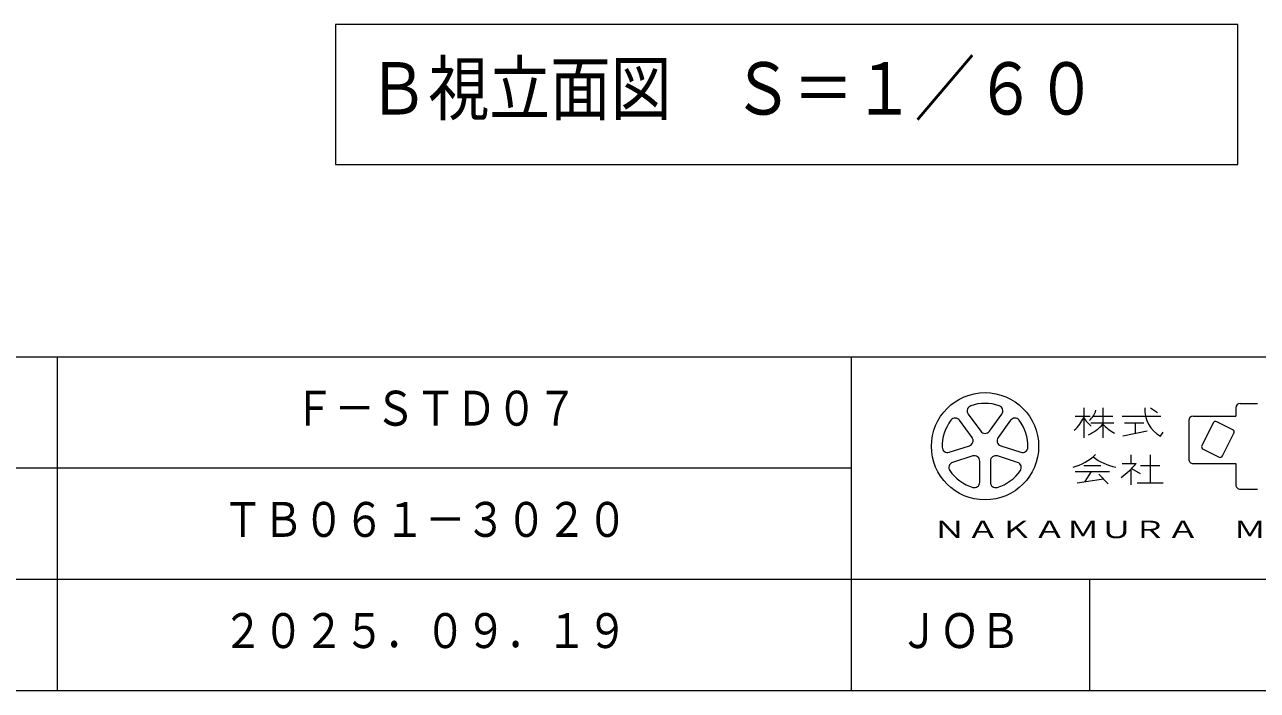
# Model space of a CAD drawing. Units: millimetres on the paper, scale 1:60. Extents: x 0 to 420, y -297 to 594.
# Drawn here: x 280.5 to 358.1, y 15 to 56.9 of the extents above; entities that cross this region are included whole.
import ezdxf
from ezdxf.enums import TextEntityAlignment as Align

# ---------------------------------------------------------------- set-up
doc = ezdxf.new("R2010")
doc.units = ezdxf.units.MM
doc.layers.add('LY_1', color=7, linetype='Continuous', lineweight=9)
doc.layers.add('LY_3', color=7, linetype='Continuous', lineweight=18)
doc.styles.add('ＭＳ ゴシック', font='')
doc.styles.get('ＭＳ ゴシック').set_extended_font_data('MS Gothic')

msp = doc.modelspace()

# ---------------------------------------------------------------- linework, layer by layer
at = {"layer": 'LY_1', "lineweight": 18}
for p, q in [((356.84, 56.902), (300.04, 56.902)), ((300.04, 56.902), (300.04, 48.102)), ((356.84, 48.102), (356.84, 56.902)), ((300.04, 48.102), (356.84, 48.102))]:
    msp.add_line(p, q, dxfattribs=at)
at = {"layer": 'LY_3', "lineweight": 9}
for p, q in [((17.5, 36), (402.5, 36)), ((332.5, 36), (332.5, 15)), ((347.139, 32.793), (347.139, 30.903)), ((348.354, 32.793), (348.354, 30.903)), ((351.781, 32.467), (351.34, 32.761)), ((346.599, 32.253), (347.544, 32.253)), ((347.585, 31.848), (349.029, 31.848)), ((347.731, 32.253), (348.975, 32.253)), ((349.569, 32.253), (351.999, 32.253)), ((349.704, 31.848), (350.919, 31.848)), ((350.379, 31.848), (350.379, 31.173)), ((349.611, 31.02), (351.147, 31.327)), ((350.109, 29.823), (350.109, 29.283)), ((351.324, 29.823), (351.324, 28.068)), ((215, 29), (332.5, 29)), ((346.599, 28.784), (348.759, 28.784)), ((347.139, 29.148), (348.219, 29.148)), ((347.601, 28.784), (347.211, 28.136)), ((349.569, 29.283), (350.449, 29.283)), ((350.109, 28.91), (350.109, 27.933)), ((350.16, 28.96), (350.704, 28.646)), ((350.717, 29.148), (351.932, 29.148)), ((346.735, 28.067), (348.387, 28.304)), ((348.084, 28.607), (348.69, 28.001)), ((350.514, 28.068), (352.134, 28.068)), ((160, 22), (402.5, 22)), ((347.5, 22), (347.5, 15)), ((17.5, 15), (402.5, 15))]:
    msp.add_line(p, q, dxfattribs=at)
at = {"layer": 'LY_3'}
for p, q in [((282.5, 36), (282.5, 15)), ((356.724, 32.793), (356.724, 32.253)), ((356.994, 33.063), (358.074, 33.063)), ((340.11, 30.917), (339.325, 31.997)), ((339.871, 32.393), (340.656, 31.313)), ((341.202, 31.313), (341.987, 32.393)), ((342.533, 31.997), (341.748, 30.917)), ((353.754, 31.983), (353.754, 29.553)), ((354.024, 32.253), (356.724, 32.253)), ((355.302, 31.838), (354.582, 30.4)), ((356.525, 31.408), (355.519, 31.911)), ((355.878, 29.752), (356.598, 31.19)), ((338.672, 29.985), (339.941, 30.397)), ((341.917, 30.397), (343.187, 29.985)), ((340.15, 29.755), (338.88, 29.343)), ((342.978, 29.343), (341.708, 29.755)), ((354.655, 30.183), (355.661, 29.68)), ((340.592, 28.099), (340.592, 29.434)), ((341.267, 29.434), (341.267, 28.099)), ((354.024, 29.283), (356.724, 29.283)), ((356.724, 29.283), (356.724, 27.933)), ((356.994, 27.663), (358.074, 27.663))]:
    msp.add_line(p, q, dxfattribs=at)
msp.add_circle((340.929, 30.363), 3.375, dxfattribs=at)
for centre, radius, start, end in [((340.144, 32.592), 0.338, 109.39847, 215.99997), ((340.929, 30.363), 2.7, 70.60155, 109.39847), ((341.714, 32.592), 0.338, 324, 70.60155), ((356.994, 32.793), 0.27, 89.99998, 179.99996), ((340.929, 30.363), 2.7, 142.60154, 181.39846), ((339.052, 31.798), 0.338, 35.99999, 142.60154), ((342.806, 31.798), 0.338, 37.39846, 143.99995), ((340.929, 30.363), 2.7, 358.60155, 37.39847), ((354.024, 31.983), 0.27, 89.99998, 179.99996), ((355.446, 31.766), 0.162, 63.43492, 153.43499), ((340.929, 31.512), 0.338, 215.99998, 324), ((356.453, 31.263), 0.162, 333.4349, 63.43487), ((338.567, 30.306), 0.338, 181.39848, 287.99997), ((339.837, 30.718), 0.338, 287.99998, 35.99999), ((342.021, 30.718), 0.338, 143.99996, 251.99999), ((343.291, 30.306), 0.338, 252.00001, 358.60156), ((354.727, 30.328), 0.162, 153.43495, 243.43485), ((340.254, 29.434), 0.338, 359.99997, 107.99999), ((341.604, 29.434), 0.338, 71.99997, 179.99999), ((354.024, 29.553), 0.27, 179.99998, 270.00002), ((355.734, 29.825), 0.162, 243.43498, 333.43496), ((338.984, 29.022), 0.338, 107.99999, 214.60154), ((340.929, 30.363), 2.7, 214.60156, 253.39848), ((340.929, 30.363), 2.7, 286.60155, 325.39847), ((342.874, 29.022), 0.338, 325.39847, 71.99996), ((340.254, 28.099), 0.338, 253.39847, 359.99997), ((341.604, 28.099), 0.338, 179.99999, 286.60154), ((356.994, 27.933), 0.27, 179.99998, 270.00002)]:
    msp.add_arc(centre, radius, start, end, dxfattribs=at)
at = {"layer": 'LY_3', "lineweight": 9}
for centre, radius, start, end in [((346.498, 33.047), 1.467, 313.72108, 343.54317), ((352.937, 32.694), 1.953, 177.09472, 240.51891), ((345.034, 33.084), 2.285, 311.36185, 337.13638), ((349.117, 33.427), 2.345, 212.50346, 230.00631), ((346.126, 33.818), 3.034, 295.86917, 317.23867), ((350.582, 33.818), 3.034, 222.76131, 240.10806), ((350.96, 31.805), 1.299, 321.42112, 334.8249), ((345.602, 32.257), 3.32, 285.11261, 313.40619), ((349.73, 32.194), 3.192, 231.17281, 259.75506), ((346.84, 32.226), 4.657, 304.87257, 320.80411)]:
    msp.add_arc(centre, radius, start, end, dxfattribs=at)

# ---------------------------------------------------------------- texts
at = {"layer": 'LY_1', "style": 'ＭＳ ゴシック', "width": 0.85}
for s, height, p in [('Ｂ視立面図\u3000Ｓ＝１／６０', 3.299, (302.065, 50.252)), ('Ｆ－ＳＴＤ０７', 2.199, (297.417, 31)), ('ＴＢ０６１－３０２０', 2.199, (292.917, 24)), ('２０２５．０９．１９', 2.199, (292.917, 17))]:
    msp.add_text(s, height=height, dxfattribs=at).set_placement(p, align=Align.BOTTOM_LEFT)
at = {"layer": 'LY_3', "style": 'ＭＳ ゴシック'}
for s, height, width, p in [('ＮＡＫＡＭＵＲＡ\u3000ＭＦＧ．ＣＯＲＰＯＲＡＴＩＯＮ', 1.1, 1.4, (337.645, 24.25)), ('ＪＯＢ', 2.199, 0.85, (335.5, 17))]:
    msp.add_text(s, height=height, dxfattribs=dict(at, width=width)).set_placement(p, align=Align.BOTTOM_LEFT)

doc.saveas('drawing.dxf')
